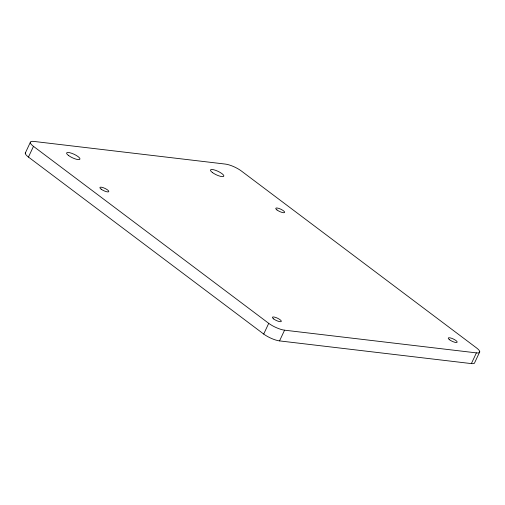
<?xml version="1.0" encoding="UTF-8"?>
<svg xmlns="http://www.w3.org/2000/svg" width="505" height="505" viewBox="0 0 505 505"><rect width="100%" height="100%" fill="white"/><g stroke="black" fill="none" stroke-linecap="round" stroke-linejoin="round"><path stroke-width="0.76" d="M25.25 153.179L30.268 142.46M28.457 157.074L33.475 146.355A12.271 3.238 25.1 0 1 33.627 141.4L225.457 164.1A12.271 3.238 25.1 0 1 241.289 170.942L476.543 347.926A12.271 3.238 25.1 0 1 476.398 352.881L471.373 363.6L279.543 340.9A12.271 3.238 25.1 0 1 263.711 334.058L28.457 157.074A12.271 3.238 25.1 0 1 25.66 152.441M263.711 334.058L268.729 323.339L33.475 146.355M279.543 340.9L284.567 330.182L476.398 352.881M479.75 351.821L474.732 362.54A12.271 3.238 25.1 0 1 471.373 363.6M284.567 330.182A12.271 3.238 25.1 0 1 268.729 323.339M68.491 155.471A7.36 1.944 25.1 0 0 79.758 159.384A7.36 1.944 25.1 0 0 71.609 153.255A7.36 1.944 25.1 0 0 68.491 155.471M212.365 172.495A7.36 1.944 25.1 0 0 223.633 176.409A7.36 1.944 25.1 0 0 215.483 170.28A7.36 1.944 25.1 0 0 212.365 172.495M276.999 209.966A4.911 1.294 25.1 0 0 284.511 212.58A4.911 1.294 25.1 0 0 279.082 208.496A4.911 1.294 25.1 0 0 276.999 209.966M449.519 339.758A4.911 1.294 25.1 0 0 457.031 342.365A4.911 1.294 25.1 0 0 451.603 338.281A4.911 1.294 25.1 0 0 449.519 339.758M101.158 189.167A4.911 1.294 25.1 0 0 108.67 191.774A4.911 1.294 25.1 0 0 103.235 187.69A4.911 1.294 25.1 0 0 101.158 189.167M273.678 318.952A4.911 1.294 25.1 0 0 281.19 321.565A4.911 1.294 25.1 0 0 275.755 317.475A4.911 1.294 25.1 0 0 273.678 318.952"/></g></svg>
